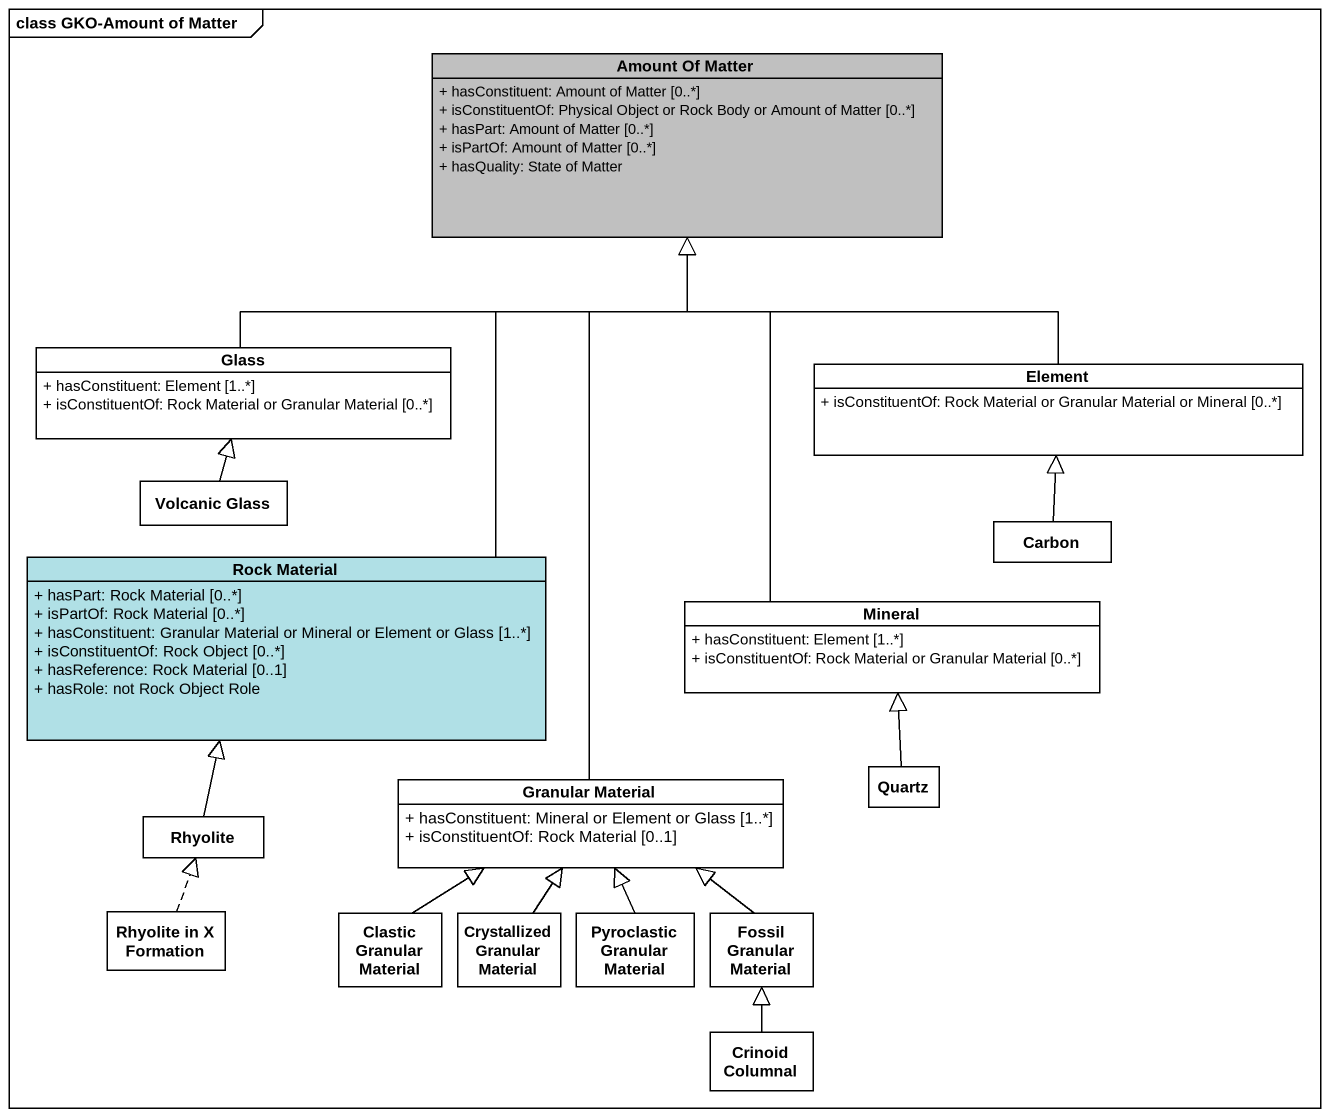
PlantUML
@startuml
mainframe class GKO-Amount of Matter
hide circle
hide empty members
skinparam classAttributeIconSize 0
class "Amount Of Matter" as Amount_Of_Matter #C0C0C0 {
  + hasConstituent: Amount of Matter [0..*]
  + isConstituentOf: Physical Object or Rock Body or Amount of Matter [0..*]
  + hasPart: Amount of Matter [0..*]
  + isPartOf: Amount of Matter [0..*]
  + hasQuality: State of Matter
}
class Glass {
  + hasConstituent: Element [1..*]
  + isConstituentOf: Rock Material or Granular Material [0..*]
}
class Element {
  + isConstituentOf: Rock Material or Granular Material or Mineral [0..*]
}
class "Volcanic Glass" as Volcanic_Glass
class Carbon
class "Rock Material" as Rock_Material #B0E0E6 {
  + hasPart: Rock Material [0..*]
  + isPartOf: Rock Material [0..*]
  + hasConstituent: Granular Material or Mineral or Element or Glass [1..*]
  + isConstituentOf: Rock Object [0..*]
  + hasReference: Rock Material [0..1]
  + hasRole: not Rock Object Role
}
class Mineral {
  + hasConstituent: Element [1..*]
  + isConstituentOf: Rock Material or Granular Material [0..*]
}
class "Granular Material" as Granular_Material {
  + hasConstituent: Mineral or Element or Glass [1..*]
  + isConstituentOf: Rock Material [0..1]
}
class Quartz
class Rhyolite
class "Rhyolite in X Formation" as Rhyolite_in_X_Formation
class "Clastic Granular Material" as Clastic_Granular_Material
class "Crystallized Granular Material" as Crystallized_Granular
class "Pyroclastic Granular Material" as Pyroclastic_Granular
class "Fossil Granular Material" as Fossil_Granular_Material
class "Crinoid Columnal" as Crinoid_Columnal
Glass -right-|> Amount_Of_Matter
Element -up-|> Amount_Of_Matter
Volcanic_Glass -up-|> Glass
Carbon -up-|> Element
Rock_Material -up-|> Amount_Of_Matter
Mineral -up-|> Amount_Of_Matter
Granular_Material -up-|> Amount_Of_Matter
Quartz -up-|> Mineral
Rhyolite -up-|> Rock_Material
Rhyolite_in_X_Formation .up.|> Rhyolite
Clastic_Granular_Material -up-|> Granular_Material
Crystallized_Granular -up-|> Granular_Material
Pyroclastic_Granular -up-|> Granular_Material
Fossil_Granular_Material -up-|> Granular_Material
Crinoid_Columnal -up-|> Fossil_Granular_Material
@enduml
